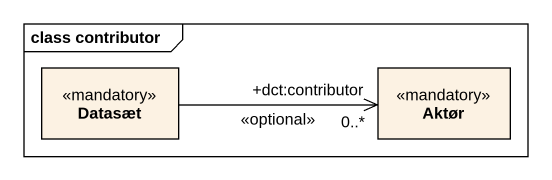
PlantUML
@startuml
mainframe class contributor
hide circle
hide empty members
class Datasæt <<mandatory>>
class Aktør <<mandatory>>
Datasæt -right-> "+dct:contributor\n0..*" Aktør : <<optional>>
@enduml
